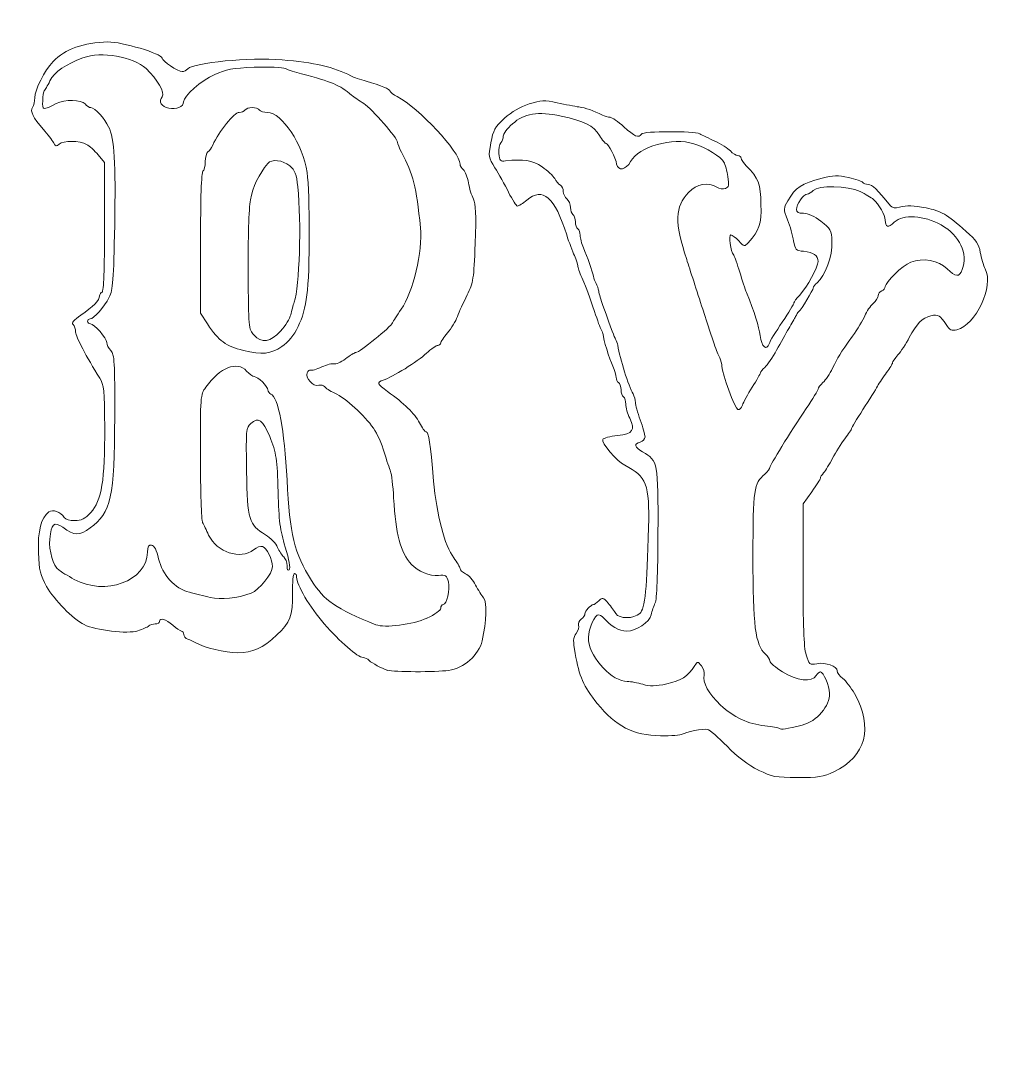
# Model space of a CAD drawing. Header units: centimetres. Extents: x -13.7 to 13.7, y -19.1 to 19.1.
# Drawn here: x 10.556 to 11.854, y -14.821 to -13.447 of the extents above; entities that cross this region are included whole.
import ezdxf

# ---------------------------------------------------------------- set-up
doc = ezdxf.new("R2010")
doc.units = ezdxf.units.CM
doc.header["$MEASUREMENT"] = 0
doc.layers.add('layer 1', color=7, linetype='Continuous')

msp = doc.modelspace()

# ---------------------------------------------------------------- linework, layer by layer
at = {"layer": 'layer 1', "lineweight": 9}
msp.add_open_spline([(8.04286, -12.09236), (8.04286, -12.09236), (8.04286, -17.0864), (8.04286, -17.0864), (8.04286, -17.0864), (8.04286, -17.0864), (9.95907, -17.0864), (9.95907, -17.0864), (9.95907, -17.0864), (9.96436, -17.32691), (10.16087, -17.51919), (10.40144, -17.51936), (10.40144, -17.51936), (10.64204, -17.5191), (10.83838, -17.32683), (10.84375, -17.0864), (10.84375, -17.0864), (10.84375, -17.0864), (12.78672, -17.0864), (12.78672, -17.0864), (12.78672, -17.0864), (12.78672, -17.0864), (12.78672, -12.09236), (12.78672, -12.09236), (12.78672, -12.09236), (12.78672, -12.09236), (8.04286, -12.09236), (8.04286, -12.09236)], degree=3, knots=[0, 0, 0, 0, 0.125, 0.125, 0.125, 0.125, 0.25, 0.25, 0.25, 0.25, 0.375, 0.375, 0.375, 0.375, 0.5, 0.5, 0.5, 0.5, 0.625, 0.625, 0.625, 0.625, 0.75, 0.75, 0.75, 0.75, 1, 1, 1, 1], dxfattribs=at)
at = {"layer": 'layer 1', "color": 2, "lineweight": 9}
for points, knots in [([(11.03698, -14.30001), (11.02797, -14.29699), (11.01649, -14.29097), (11.01234, -14.28707), (11.01234, -14.28707), (11.01005, -14.28487), (11.00647, -14.28308), (11.00445, -14.28308), (11.00445, -14.28308), (10.99736, -14.28293), (10.97368, -14.26241), (10.95335, -14.23889), (10.95335, -14.23889), (10.93423, -14.21678), (10.91721, -14.18789), (10.91721, -14.17747), (10.91721, -14.17747), (10.91721, -14.17487), (10.91593, -14.17282), (10.91436, -14.17282), (10.91436, -14.17282), (10.91274, -14.17282), (10.91161, -14.18447), (10.91184, -14.1988), (10.91184, -14.1988), (10.91218, -14.228), (10.90867, -14.23752), (10.89143, -14.25348), (10.89143, -14.25348), (10.87256, -14.27104), (10.85969, -14.27682), (10.84, -14.27682), (10.84, -14.27682), (10.82323, -14.27682), (10.79607, -14.27031), (10.78476, -14.26372), (10.78476, -14.26372), (10.78216, -14.26218), (10.7776, -14.26006), (10.77458, -14.259), (10.77458, -14.259), (10.77149, -14.25802), (10.76905, -14.25525), (10.76905, -14.25281), (10.76905, -14.25281), (10.76905, -14.25045), (10.76766, -14.24842), (10.76604, -14.24842), (10.76604, -14.24842), (10.76441, -14.24842), (10.75921, -14.24492), (10.75458, -14.24061), (10.75458, -14.24061), (10.74587, -14.23256), (10.73748, -14.23019), (10.73748, -14.23581), (10.73748, -14.23581), (10.73748, -14.23761), (10.73496, -14.23898), (10.73179, -14.23898), (10.73179, -14.23898), (10.72869, -14.23898), (10.7248, -14.24021), (10.72317, -14.24175), (10.72317, -14.24175), (10.72154, -14.24329), (10.71511, -14.24614), (10.70892, -14.24811), (10.70892, -14.24811), (10.69543, -14.25242), (10.65326, -14.24752), (10.63862, -14.23996), (10.63862, -14.23996), (10.62342, -14.23215), (10.5994, -14.20774), (10.58915, -14.18976), (10.58915, -14.18976), (10.58078, -14.17512), (10.57938, -14.16933), (10.57849, -14.14525), (10.57849, -14.14525), (10.57753, -14.11677), (10.58185, -14.09986), (10.59217, -14.09196), (10.59217, -14.09196), (10.5973, -14.08813), (10.60755, -14.09196), (10.61234, -14.09953), (10.61234, -14.09953), (10.61373, -14.10163), (10.61992, -14.10342), (10.6261, -14.10342), (10.6261, -14.10342), (10.63487, -14.10342), (10.63952, -14.10107), (10.64733, -14.09261), (10.64733, -14.09261), (10.66141, -14.07724), (10.66581, -14.05006), (10.66539, -13.98105), (10.66539, -13.98105), (10.66522, -13.93208), (10.66449, -13.92508), (10.65889, -13.91629), (10.65889, -13.91629), (10.64148, -13.88871), (10.62723, -13.86162), (10.62723, -13.85584), (10.62723, -13.85584), (10.62714, -13.85227), (10.62569, -13.84787), (10.6239, -13.84608), (10.6239, -13.84608), (10.62163, -13.8438), (10.62479, -13.83997), (10.63415, -13.8337), (10.63415, -13.8337), (10.65002, -13.8229), (10.65873, -13.81402), (10.65873, -13.80848), (10.65873, -13.80848), (10.65873, -13.80629), (10.66018, -13.804), (10.66197, -13.80344), (10.66197, -13.80344), (10.6641, -13.80271), (10.66522, -13.77342), (10.66522, -13.71785), (10.66522, -13.71785), (10.66522, -13.71785), (10.66516, -13.63331), (10.66516, -13.63331), (10.66516, -13.63331), (10.66516, -13.63331), (10.65677, -13.62331), (10.65677, -13.62331), (10.65677, -13.62331), (10.6522, -13.61777), (10.64545, -13.6115), (10.64173, -13.60948), (10.64173, -13.60948), (10.63294, -13.60442), (10.61055, -13.60434), (10.6055, -13.60931), (10.6055, -13.60931), (10.60234, -13.61248), (10.60088, -13.61208), (10.59819, -13.60727), (10.59819, -13.60727), (10.59632, -13.60402), (10.59038, -13.59621), (10.58501, -13.58994), (10.58501, -13.58994), (10.57109, -13.57392), (10.56734, -13.56626), (10.57068, -13.56097), (10.57068, -13.56097), (10.57224, -13.55853), (10.57353, -13.55284), (10.57353, -13.54836), (10.57353, -13.54836), (10.57361, -13.53786), (10.58639, -13.51264), (10.59769, -13.50086), (10.59769, -13.50086), (10.61365, -13.48417), (10.63764, -13.47563), (10.6697, -13.47505), (10.6697, -13.47505), (10.68753, -13.47474), (10.74058, -13.49052), (10.74073, -13.49621), (10.74073, -13.49621), (10.74098, -13.50027), (10.76116, -13.51396), (10.76702, -13.51396), (10.76702, -13.51396), (10.76914, -13.51396), (10.77256, -13.51233), (10.77458, -13.51029), (10.77458, -13.51029), (10.78289, -13.50198), (10.85497, -13.49515), (10.89826, -13.49857), (10.89826, -13.49857), (10.93958, -13.50175), (10.96652, -13.50808), (10.98849, -13.51964), (10.98849, -13.51964), (10.99174, -13.52143), (11.00078, -13.52452), (11.00859, -13.52672), (11.00859, -13.52672), (11.02788, -13.53201), (11.04009, -13.53714), (11.04009, -13.53991), (11.04009, -13.53991), (11.04009, -13.54112), (11.04406, -13.54422), (11.04902, -13.54674), (11.04902, -13.54674), (11.07758, -13.56155), (11.13153, -13.61947), (11.13153, -13.63543), (11.13153, -13.63543), (11.13153, -13.63754), (11.13357, -13.64095), (11.136, -13.64299), (11.136, -13.64299), (11.13844, -13.64503), (11.14146, -13.65268), (11.14267, -13.65991), (11.14267, -13.65991), (11.1439, -13.66724), (11.14675, -13.67684), (11.14911, -13.6814), (11.14911, -13.6814), (11.15227, -13.68774), (11.15285, -13.70117), (11.15146, -13.73972), (11.15146, -13.73972), (11.14975, -13.7862), (11.14902, -13.79107), (11.14088, -13.8071), (11.14088, -13.8071), (11.13617, -13.81663), (11.1304, -13.82939), (11.12811, -13.8355), (11.12811, -13.8355), (11.12593, -13.8416), (11.12005, -13.8512), (11.11517, -13.85689), (11.11517, -13.85689), (11.1103, -13.86259), (11.1063, -13.86861), (11.1063, -13.87024), (11.1063, -13.87024), (11.1063, -13.87194), (11.10459, -13.87334), (11.10249, -13.87334), (11.10249, -13.87334), (11.10037, -13.87334), (11.09362, -13.87805), (11.08751, -13.88382), (11.08751, -13.88382), (11.07612, -13.89449), (11.04283, -13.91515), (11.03088, -13.91898), (11.03088, -13.91898), (11.02178, -13.92183), (11.02267, -13.92402), (11.03659, -13.93396), (11.03659, -13.93396), (11.05814, -13.94916), (11.07206, -13.96282), (11.07833, -13.97495), (11.07833, -13.97495), (11.08166, -13.98147), (11.08556, -13.98684), (11.0871, -13.98684), (11.0871, -13.98684), (11.09037, -13.98684), (11.09264, -14.00165), (11.09695, -14.05143), (11.09695, -14.05143), (11.10078, -14.09547), (11.11151, -14.13671), (11.12324, -14.15208), (11.12324, -14.15208), (11.1278, -14.15803), (11.13153, -14.16445), (11.13153, -14.16633), (11.13153, -14.16633), (11.13153, -14.1682), (11.13478, -14.17128), (11.13877, -14.17308), (11.13877, -14.17308), (11.14284, -14.17495), (11.14877, -14.18162), (11.15204, -14.18797), (11.15204, -14.18797), (11.15529, -14.1944), (11.15992, -14.20197), (11.16237, -14.2049), (11.16237, -14.2049), (11.16717, -14.21067), (11.16635, -14.23532), (11.1605, -14.26104), (11.1605, -14.26104), (11.15619, -14.28008), (11.13682, -14.29732), (11.11649, -14.30009), (11.11649, -14.30009), (11.09997, -14.30236), (11.0439, -14.30228), (11.0369, -14.29993), (11.0369, -14.29993), (11.0369, -14.29993), (11.03698, -14.30001), (11.03698, -14.30001)], [0, 0, 0, 0, 0.0131579, 0.0131579, 0.0131579, 0.0131579, 0.0263158, 0.0263158, 0.0263158, 0.0263158, 0.0394737, 0.0394737, 0.0394737, 0.0394737, 0.0526316, 0.0526316, 0.0526316, 0.0526316, 0.0657895, 0.0657895, 0.0657895, 0.0657895, 0.0789474, 0.0789474, 0.0789474, 0.0789474, 0.0921053, 0.0921053, 0.0921053, 0.0921053, 0.1052632, 0.1052632, 0.1052632, 0.1052632, 0.1184211, 0.1184211, 0.1184211, 0.1184211, 0.1315789, 0.1315789, 0.1315789, 0.1315789, 0.1447368, 0.1447368, 0.1447368, 0.1447368, 0.1578947, 0.1578947, 0.1578947, 0.1578947, 0.1710526, 0.1710526, 0.1710526, 0.1710526, 0.1842105, 0.1842105, 0.1842105, 0.1842105, 0.1973684, 0.1973684, 0.1973684, 0.1973684, 0.2105263, 0.2105263, 0.2105263, 0.2105263, 0.2236842, 0.2236842, 0.2236842, 0.2236842, 0.2368421, 0.2368421, 0.2368421, 0.2368421, 0.25, 0.25, 0.25, 0.25, 0.2631579, 0.2631579, 0.2631579, 0.2631579, 0.2763158, 0.2763158, 0.2763158, 0.2763158, 0.2894737, 0.2894737, 0.2894737, 0.2894737, 0.3026316, 0.3026316, 0.3026316, 0.3026316, 0.3157895, 0.3157895, 0.3157895, 0.3157895, 0.3289474, 0.3289474, 0.3289474, 0.3289474, 0.3421053, 0.3421053, 0.3421053, 0.3421053, 0.3552632, 0.3552632, 0.3552632, 0.3552632, 0.3684211, 0.3684211, 0.3684211, 0.3684211, 0.3815789, 0.3815789, 0.3815789, 0.3815789, 0.3947368, 0.3947368, 0.3947368, 0.3947368, 0.4078947, 0.4078947, 0.4078947, 0.4078947, 0.4210526, 0.4210526, 0.4210526, 0.4210526, 0.4342105, 0.4342105, 0.4342105, 0.4342105, 0.4473684, 0.4473684, 0.4473684, 0.4473684, 0.4605263, 0.4605263, 0.4605263, 0.4605263, 0.4736842, 0.4736842, 0.4736842, 0.4736842, 0.4868421, 0.4868421, 0.4868421, 0.4868421, 0.5, 0.5, 0.5, 0.5, 0.5131579, 0.5131579, 0.5131579, 0.5131579, 0.5263158, 0.5263158, 0.5263158, 0.5263158, 0.5394737, 0.5394737, 0.5394737, 0.5394737, 0.5526316, 0.5526316, 0.5526316, 0.5526316, 0.5657895, 0.5657895, 0.5657895, 0.5657895, 0.5789474, 0.5789474, 0.5789474, 0.5789474, 0.5921053, 0.5921053, 0.5921053, 0.5921053, 0.6052632, 0.6052632, 0.6052632, 0.6052632, 0.6184211, 0.6184211, 0.6184211, 0.6184211, 0.6315789, 0.6315789, 0.6315789, 0.6315789, 0.6447368, 0.6447368, 0.6447368, 0.6447368, 0.6578947, 0.6578947, 0.6578947, 0.6578947, 0.6710526, 0.6710526, 0.6710526, 0.6710526, 0.6842105, 0.6842105, 0.6842105, 0.6842105, 0.6973684, 0.6973684, 0.6973684, 0.6973684, 0.7105263, 0.7105263, 0.7105263, 0.7105263, 0.7236842, 0.7236842, 0.7236842, 0.7236842, 0.7368421, 0.7368421, 0.7368421, 0.7368421, 0.75, 0.75, 0.75, 0.75, 0.7631579, 0.7631579, 0.7631579, 0.7631579, 0.7763158, 0.7763158, 0.7763158, 0.7763158, 0.7894737, 0.7894737, 0.7894737, 0.7894737, 0.8026316, 0.8026316, 0.8026316, 0.8026316, 0.8157895, 0.8157895, 0.8157895, 0.8157895, 0.8289474, 0.8289474, 0.8289474, 0.8289474, 0.8421053, 0.8421053, 0.8421053, 0.8421053, 0.8552632, 0.8552632, 0.8552632, 0.8552632, 0.8684211, 0.8684211, 0.8684211, 0.8684211, 0.8815789, 0.8815789, 0.8815789, 0.8815789, 0.8947368, 0.8947368, 0.8947368, 0.8947368, 0.9078947, 0.9078947, 0.9078947, 0.9078947, 0.9210526, 0.9210526, 0.9210526, 0.9210526, 0.9342105, 0.9342105, 0.9342105, 0.9342105, 0.9473684, 0.9473684, 0.9473684, 0.9473684, 0.9605263, 0.9605263, 0.9605263, 0.9605263, 0.9736842, 0.9736842, 0.9736842, 0.9736842, 1, 1, 1, 1]), ([(11.08816, -14.23142), (11.09826, -14.22677), (11.1063, -14.221), (11.1063, -14.2184), (11.1063, -14.2184), (11.1063, -14.21588), (11.10762, -14.21375), (11.10924, -14.21375), (11.10924, -14.21375), (11.11428, -14.21375), (11.11901, -14.19382), (11.11632, -14.18382), (11.11632, -14.18382), (11.11403, -14.17543), (11.11257, -14.17447), (11.10353, -14.17543), (11.10353, -14.17543), (11.09222, -14.17657), (11.07564, -14.16991), (11.06791, -14.16112), (11.06791, -14.16112), (11.05317, -14.14427), (11.04708, -14.12159), (11.04448, -14.07349), (11.04448, -14.07349), (11.04365, -14.05787), (11.04179, -14.04233), (11.04031, -14.03883), (11.04031, -14.03883), (11.03894, -14.03533), (11.03528, -14.02402), (11.03219, -14.01361), (11.03219, -14.01361), (11.02917, -14.00319), (11.02276, -13.98903), (11.01795, -13.98211), (11.01795, -13.98211), (11.00639, -13.96537), (10.98141, -13.94274), (10.96718, -13.93606), (10.96718, -13.93606), (10.96092, -13.93314), (10.95489, -13.92931), (10.95383, -13.92752), (10.95383, -13.92752), (10.95269, -13.92581), (10.94927, -13.925), (10.94618, -13.92581), (10.94618, -13.92581), (10.93902, -13.92769), (10.92836, -13.91629), (10.93096, -13.90954), (10.93096, -13.90954), (10.93203, -13.90669), (10.93398, -13.90515), (10.93536, -13.90596), (10.93536, -13.90596), (10.93667, -13.90677), (10.94333, -13.9049), (10.95016, -13.90173), (10.95016, -13.90173), (10.95691, -13.89863), (10.96425, -13.89678), (10.96643, -13.89759), (10.96643, -13.89759), (10.96864, -13.8984), (10.97522, -13.89546), (10.98116, -13.89099), (10.98116, -13.89099), (10.98703, -13.88642), (10.99328, -13.88278), (10.99507, -13.88278), (10.99507, -13.88278), (10.99916, -13.88278), (11.04121, -13.8486), (11.043, -13.8438), (11.043, -13.8438), (11.04373, -13.84185), (11.04879, -13.83387), (11.05423, -13.82606), (11.05423, -13.82606), (11.07026, -13.80319), (11.08287, -13.75007), (11.0797, -13.71889), (11.0797, -13.71889), (11.07408, -13.66399), (11.07044, -13.64943), (11.05465, -13.61956), (11.05465, -13.61956), (11.05187, -13.61435), (11.04961, -13.60873), (11.04952, -13.60694), (11.04952, -13.60694), (11.04936, -13.60108), (11.01632, -13.56301), (11.00534, -13.55601), (11.00534, -13.55601), (10.99932, -13.5522), (10.99216, -13.54722), (10.98939, -13.54495), (10.98939, -13.54495), (10.97312, -13.53143), (10.9636, -13.52737), (10.92348, -13.51687), (10.92348, -13.51687), (10.91567, -13.51485), (10.90624, -13.51175), (10.90249, -13.51004), (10.90249, -13.51004), (10.89874, -13.50833), (10.88051, -13.50761), (10.86156, -13.50833), (10.86156, -13.50833), (10.8335, -13.50948), (10.82413, -13.51118), (10.80974, -13.51768), (10.80974, -13.51768), (10.79199, -13.52583), (10.76897, -13.54618), (10.76897, -13.55374), (10.76897, -13.55374), (10.76897, -13.55984), (10.75921, -13.56407), (10.74952, -13.5622), (10.74952, -13.5622), (10.73992, -13.5604), (10.73569, -13.55301), (10.74081, -13.5469), (10.74081, -13.5469), (10.74481, -13.5421), (10.73431, -13.52395), (10.71959, -13.51012), (10.71959, -13.51012), (10.70265, -13.49411), (10.66141, -13.48711), (10.63658, -13.49596), (10.63658, -13.49596), (10.61536, -13.50354), (10.59932, -13.51477), (10.59355, -13.52622), (10.59355, -13.52622), (10.59038, -13.53249), (10.58705, -13.53837), (10.58616, -13.53918), (10.58616, -13.53918), (10.58526, -13.54007), (10.58436, -13.54601), (10.58403, -13.55243), (10.58403, -13.55243), (10.58355, -13.56488), (10.58428, -13.56505), (10.60192, -13.55593), (10.60192, -13.55593), (10.61275, -13.55032), (10.63487, -13.55064), (10.63977, -13.55651), (10.63977, -13.55651), (10.64196, -13.55911), (10.64537, -13.5613), (10.64741, -13.5613), (10.64741, -13.5613), (10.65214, -13.5613), (10.66564, -13.57594), (10.67059, -13.58644), (10.67059, -13.58644), (10.67809, -13.60215), (10.67997, -13.63339), (10.67849, -13.71548), (10.67849, -13.71548), (10.6772, -13.7879), (10.67622, -13.80058), (10.67133, -13.81019), (10.67133, -13.81019), (10.66474, -13.82312), (10.651, -13.83866), (10.64618, -13.83866), (10.64618, -13.83866), (10.64439, -13.83866), (10.64294, -13.84006), (10.64294, -13.84185), (10.64294, -13.84185), (10.64294, -13.84356), (10.64456, -13.84493), (10.6466, -13.84493), (10.6466, -13.84493), (10.65164, -13.84493), (10.66816, -13.86397), (10.66816, -13.86976), (10.66816, -13.86976), (10.66816, -13.87228), (10.67051, -13.87707), (10.67345, -13.88026), (10.67345, -13.88026), (10.67818, -13.88547), (10.67874, -13.89546), (10.67858, -13.96731), (10.67858, -13.96731), (10.67832, -14.07243), (10.6737, -14.09326), (10.64635, -14.11311), (10.64635, -14.11311), (10.63196, -14.12352), (10.62633, -14.12336), (10.6104, -14.11213), (10.6104, -14.11213), (10.599, -14.10409), (10.59517, -14.10759), (10.59338, -14.12767), (10.59338, -14.12767), (10.59192, -14.14323), (10.59769, -14.16235), (10.60567, -14.16868), (10.60567, -14.16868), (10.60794, -14.17047), (10.6169, -14.17585), (10.62544, -14.18058), (10.62544, -14.18058), (10.66597, -14.20286), (10.72065, -14.1826), (10.72154, -14.14502), (10.72154, -14.14502), (10.72169, -14.13696), (10.723, -14.13475), (10.72698, -14.13556), (10.72698, -14.13556), (10.73056, -14.13623), (10.73358, -14.14216), (10.7361, -14.15339), (10.7361, -14.15339), (10.7409, -14.17462), (10.75749, -14.19276), (10.77645, -14.19749), (10.77645, -14.19749), (10.78361, -14.19928), (10.79591, -14.2023), (10.80371, -14.20424), (10.80371, -14.20424), (10.81796, -14.20774), (10.83927, -14.20546), (10.85758, -14.19855), (10.85758, -14.19855), (10.86799, -14.19455), (10.88566, -14.17251), (10.88566, -14.16355), (10.88566, -14.16355), (10.88566, -14.15493), (10.87759, -14.13915), (10.8723, -14.13727), (10.8723, -14.13727), (10.8701, -14.13654), (10.86498, -14.13859), (10.86083, -14.14175), (10.86083, -14.14175), (10.8435, -14.15518), (10.81259, -14.14502), (10.80176, -14.1224), (10.80176, -14.1224), (10.79884, -14.1163), (10.79526, -14.10888), (10.79378, -14.10588), (10.79378, -14.10588), (10.79232, -14.10286), (10.79103, -14.06397), (10.79095, -14.01946), (10.79095, -14.01946), (10.79078, -13.93997), (10.79095, -13.93843), (10.79801, -13.92841), (10.79801, -13.92841), (10.81681, -13.90221), (10.83879, -13.89342), (10.85156, -13.90702), (10.85156, -13.90702), (10.85529, -13.91108), (10.85985, -13.91433), (10.86156, -13.91433), (10.86156, -13.91433), (10.8662, -13.91433), (10.87939, -13.92735), (10.87939, -13.93183), (10.87939, -13.93183), (10.87939, -13.93396), (10.88126, -13.93639), (10.88353, -13.93729), (10.88353, -13.93729), (10.89305, -13.94095), (10.90128, -13.98472), (10.90461, -14.04989), (10.90461, -14.04989), (10.9082, -14.1215), (10.91421, -14.14623), (10.93667, -14.18195), (10.93667, -14.18195), (10.95335, -14.20855), (10.96847, -14.21888), (11.02119, -14.24012), (11.02119, -14.24012), (11.03251, -14.24469), (11.07026, -14.23979), (11.08824, -14.2315), (11.08824, -14.2315), (11.08824, -14.2315), (11.08816, -14.23142), (11.08816, -14.23142)], [0, 0, 0, 0, 0.012987, 0.012987, 0.012987, 0.012987, 0.025974, 0.025974, 0.025974, 0.025974, 0.038961, 0.038961, 0.038961, 0.038961, 0.0519481, 0.0519481, 0.0519481, 0.0519481, 0.0649351, 0.0649351, 0.0649351, 0.0649351, 0.0779221, 0.0779221, 0.0779221, 0.0779221, 0.0909091, 0.0909091, 0.0909091, 0.0909091, 0.1038961, 0.1038961, 0.1038961, 0.1038961, 0.1168831, 0.1168831, 0.1168831, 0.1168831, 0.1298701, 0.1298701, 0.1298701, 0.1298701, 0.1428571, 0.1428571, 0.1428571, 0.1428571, 0.1558442, 0.1558442, 0.1558442, 0.1558442, 0.1688312, 0.1688312, 0.1688312, 0.1688312, 0.1818182, 0.1818182, 0.1818182, 0.1818182, 0.1948052, 0.1948052, 0.1948052, 0.1948052, 0.2077922, 0.2077922, 0.2077922, 0.2077922, 0.2207792, 0.2207792, 0.2207792, 0.2207792, 0.2337662, 0.2337662, 0.2337662, 0.2337662, 0.2467532, 0.2467532, 0.2467532, 0.2467532, 0.2597403, 0.2597403, 0.2597403, 0.2597403, 0.2727273, 0.2727273, 0.2727273, 0.2727273, 0.2857143, 0.2857143, 0.2857143, 0.2857143, 0.2987013, 0.2987013, 0.2987013, 0.2987013, 0.3116883, 0.3116883, 0.3116883, 0.3116883, 0.3246753, 0.3246753, 0.3246753, 0.3246753, 0.3376623, 0.3376623, 0.3376623, 0.3376623, 0.3506494, 0.3506494, 0.3506494, 0.3506494, 0.3636364, 0.3636364, 0.3636364, 0.3636364, 0.3766234, 0.3766234, 0.3766234, 0.3766234, 0.3896104, 0.3896104, 0.3896104, 0.3896104, 0.4025974, 0.4025974, 0.4025974, 0.4025974, 0.4155844, 0.4155844, 0.4155844, 0.4155844, 0.4285714, 0.4285714, 0.4285714, 0.4285714, 0.4415584, 0.4415584, 0.4415584, 0.4415584, 0.4545455, 0.4545455, 0.4545455, 0.4545455, 0.4675325, 0.4675325, 0.4675325, 0.4675325, 0.4805195, 0.4805195, 0.4805195, 0.4805195, 0.4935065, 0.4935065, 0.4935065, 0.4935065, 0.5064935, 0.5064935, 0.5064935, 0.5064935, 0.5194805, 0.5194805, 0.5194805, 0.5194805, 0.5324675, 0.5324675, 0.5324675, 0.5324675, 0.5454545, 0.5454545, 0.5454545, 0.5454545, 0.5584416, 0.5584416, 0.5584416, 0.5584416, 0.5714286, 0.5714286, 0.5714286, 0.5714286, 0.5844156, 0.5844156, 0.5844156, 0.5844156, 0.5974026, 0.5974026, 0.5974026, 0.5974026, 0.6103896, 0.6103896, 0.6103896, 0.6103896, 0.6233766, 0.6233766, 0.6233766, 0.6233766, 0.6363636, 0.6363636, 0.6363636, 0.6363636, 0.6493506, 0.6493506, 0.6493506, 0.6493506, 0.6623377, 0.6623377, 0.6623377, 0.6623377, 0.6753247, 0.6753247, 0.6753247, 0.6753247, 0.6883117, 0.6883117, 0.6883117, 0.6883117, 0.7012987, 0.7012987, 0.7012987, 0.7012987, 0.7142857, 0.7142857, 0.7142857, 0.7142857, 0.7272727, 0.7272727, 0.7272727, 0.7272727, 0.7402597, 0.7402597, 0.7402597, 0.7402597, 0.7532468, 0.7532468, 0.7532468, 0.7532468, 0.7662338, 0.7662338, 0.7662338, 0.7662338, 0.7792208, 0.7792208, 0.7792208, 0.7792208, 0.7922078, 0.7922078, 0.7922078, 0.7922078, 0.8051948, 0.8051948, 0.8051948, 0.8051948, 0.8181818, 0.8181818, 0.8181818, 0.8181818, 0.8311688, 0.8311688, 0.8311688, 0.8311688, 0.8441558, 0.8441558, 0.8441558, 0.8441558, 0.8571429, 0.8571429, 0.8571429, 0.8571429, 0.8701299, 0.8701299, 0.8701299, 0.8701299, 0.8831169, 0.8831169, 0.8831169, 0.8831169, 0.8961039, 0.8961039, 0.8961039, 0.8961039, 0.9090909, 0.9090909, 0.9090909, 0.9090909, 0.9220779, 0.9220779, 0.9220779, 0.9220779, 0.9350649, 0.9350649, 0.9350649, 0.9350649, 0.9480519, 0.9480519, 0.9480519, 0.9480519, 0.961039, 0.961039, 0.961039, 0.961039, 0.974026, 0.974026, 0.974026, 0.974026, 1, 1, 1, 1]), ([(11.52297, -14.43084), (11.51012, -14.42449), (11.49539, -14.41334), (11.48196, -14.39968), (11.48196, -14.39968), (11.47042, -14.38797), (11.45886, -14.37795), (11.45626, -14.37748), (11.45626, -14.37748), (11.45032, -14.37641), (11.42737, -14.38089), (11.42314, -14.38389), (11.42314, -14.38389), (11.42143, -14.3852), (11.40866, -14.3861), (11.39474, -14.38585), (11.39474, -14.38585), (11.35935, -14.38543), (11.33542, -14.37324), (11.31168, -14.34354), (11.31168, -14.34354), (11.29354, -14.32067), (11.28799, -14.30822), (11.28254, -14.2778), (11.28254, -14.2778), (11.27969, -14.26143), (11.27985, -14.25712), (11.28393, -14.25144), (11.28393, -14.25144), (11.28654, -14.24769), (11.28799, -14.24281), (11.28718, -14.24069), (11.28718, -14.24069), (11.28637, -14.23858), (11.28791, -14.235), (11.2906, -14.2328), (11.2906, -14.2328), (11.29328, -14.2306), (11.29547, -14.22744), (11.29547, -14.22579), (11.29547, -14.22579), (11.29547, -14.22238), (11.30337, -14.21375), (11.30647, -14.21375), (11.30647, -14.21375), (11.3076, -14.21375), (11.31087, -14.21149), (11.31361, -14.20863), (11.31361, -14.20863), (11.31834, -14.20392), (11.31932, -14.20415), (11.32582, -14.21182), (11.32582, -14.21182), (11.32974, -14.21636), (11.3343, -14.22246), (11.33601, -14.2254), (11.33601, -14.2254), (11.33999, -14.23265), (11.35944, -14.23256), (11.3674, -14.22531), (11.3674, -14.22531), (11.37425, -14.21913), (11.37691, -14.1927), (11.37896, -14.1119), (11.37896, -14.1119), (11.38035, -14.05616), (11.37602, -14.04502), (11.34788, -14.03085), (11.34788, -14.03085), (11.33713, -14.02548), (11.31622, -14.00098), (11.31882, -13.99676), (11.31882, -13.99676), (11.3198, -13.99522), (11.32851, -13.99286), (11.33819, -13.99171), (11.33819, -13.99171), (11.35863, -13.98911), (11.36171, -13.9848), (11.35423, -13.9691), (11.35423, -13.9691), (11.35138, -13.96316), (11.34903, -13.95487), (11.34903, -13.95062), (11.34903, -13.95062), (11.34903, -13.94648), (11.34763, -13.94217), (11.34592, -13.9411), (11.34592, -13.9411), (11.34413, -13.94006), (11.34276, -13.93583), (11.34276, -13.93167), (11.34276, -13.93167), (11.34276, -13.92752), (11.34136, -13.92329), (11.33957, -13.92223), (11.33957, -13.92223), (11.33786, -13.92117), (11.3364, -13.91808), (11.3364, -13.91539), (11.3364, -13.91539), (11.3364, -13.91271), (11.33436, -13.90613), (11.33192, -13.90059), (11.33192, -13.90059), (11.32738, -13.89082), (11.31957, -13.86528), (11.31916, -13.85918), (11.31916, -13.85918), (11.31907, -13.85747), (11.31801, -13.85453), (11.31688, -13.85274), (11.31688, -13.85274), (11.31574, -13.85095), (11.31176, -13.84031), (11.3081, -13.82908), (11.3081, -13.82908), (11.3006, -13.80669), (11.2988, -13.80181), (11.29116, -13.78415), (11.29116, -13.78415), (11.28833, -13.77765), (11.28596, -13.77074), (11.28596, -13.76895), (11.28596, -13.76895), (11.28596, -13.76707), (11.28401, -13.76106), (11.28156, -13.75559), (11.28156, -13.75559), (11.27912, -13.75014), (11.27464, -13.73795), (11.27156, -13.72843), (11.27156, -13.72843), (11.25577, -13.67871), (11.24015, -13.66505), (11.21924, -13.68261), (11.21924, -13.68261), (11.21411, -13.687), (11.20857, -13.6905), (11.20703, -13.6905), (11.20703, -13.6905), (11.20549, -13.6905), (11.2002, -13.68238), (11.19524, -13.67236), (11.19524, -13.67236), (11.19028, -13.66245), (11.18222, -13.64795), (11.17733, -13.64022), (11.17733, -13.64022), (11.16879, -13.62673), (11.16863, -13.6255), (11.17198, -13.60735), (11.17198, -13.60735), (11.17506, -13.591), (11.17741, -13.58669), (11.18987, -13.5753), (11.18987, -13.5753), (11.19914, -13.56684), (11.2107, -13.56007), (11.22218, -13.55643), (11.22218, -13.55643), (11.23797, -13.55145), (11.24219, -13.5513), (11.25902, -13.55495), (11.25902, -13.55495), (11.26952, -13.55724), (11.28237, -13.55968), (11.28758, -13.5604), (11.28758, -13.5604), (11.29662, -13.56164), (11.30639, -13.56505), (11.31826, -13.57107), (11.31826, -13.57107), (11.32128, -13.57261), (11.32582, -13.57392), (11.32834, -13.57392), (11.32834, -13.57392), (11.33095, -13.57392), (11.33909, -13.57953), (11.34656, -13.58644), (11.34656, -13.58644), (11.36033, -13.59921), (11.36602, -13.60158), (11.36952, -13.59596), (11.36952, -13.59596), (11.37196, -13.59198), (11.43859, -13.59173), (11.44601, -13.59571), (11.44601, -13.59571), (11.44901, -13.59736), (11.45804, -13.60167), (11.46602, -13.60523), (11.46602, -13.60523), (11.47408, -13.60889), (11.4831, -13.61469), (11.48627, -13.6181), (11.48627, -13.6181), (11.48937, -13.62152), (11.49377, -13.62429), (11.49612, -13.62429), (11.49612, -13.62429), (11.49839, -13.62429), (11.50035, -13.62583), (11.50035, -13.62762), (11.50035, -13.62762), (11.50035, -13.62941), (11.50354, -13.63412), (11.50743, -13.63804), (11.50743, -13.63804), (11.52289, -13.65349), (11.52591, -13.66147), (11.52639, -13.68832), (11.52639, -13.68832), (11.52697, -13.71466), (11.52443, -13.72216), (11.50964, -13.7386), (11.50964, -13.7386), (11.50482, -13.74381), (11.50418, -13.74372), (11.49718, -13.73625), (11.49718, -13.73625), (11.49312, -13.73191), (11.48848, -13.72835), (11.48685, -13.72835), (11.48685, -13.72835), (11.48366, -13.72835), (11.48669, -13.74974), (11.49058, -13.75512), (11.49058, -13.75512), (11.49189, -13.75691), (11.49547, -13.76682), (11.49856, -13.77724), (11.49856, -13.77724), (11.50174, -13.78757), (11.50572, -13.79969), (11.50743, -13.804), (11.50743, -13.804), (11.51802, -13.83079), (11.52355, -13.84826), (11.52518, -13.86047), (11.52518, -13.86047), (11.5272, -13.8752), (11.53363, -13.88099), (11.53705, -13.87122), (11.53705, -13.87122), (11.5382, -13.86805), (11.54601, -13.85527), (11.55438, -13.84275), (11.55438, -13.84275), (11.56284, -13.83021), (11.56967, -13.81889), (11.56967, -13.81769), (11.56967, -13.81769), (11.56967, -13.81637), (11.57309, -13.81175), (11.57717, -13.80736), (11.57717, -13.80736), (11.58691, -13.79686), (11.60125, -13.77074), (11.60125, -13.76332), (11.60125, -13.76332), (11.60125, -13.75528), (11.59531, -13.75112), (11.58229, -13.74991), (11.58229, -13.74991), (11.57213, -13.74893), (11.57115, -13.74786), (11.56919, -13.73625), (11.56919, -13.73625), (11.56804, -13.72931), (11.56455, -13.71696), (11.56138, -13.70873), (11.56138, -13.70873), (11.55576, -13.69417), (11.55576, -13.69361), (11.56163, -13.68351), (11.56163, -13.68351), (11.57213, -13.66561), (11.57896, -13.66114), (11.6067, -13.65389), (11.6067, -13.65389), (11.6211, -13.65016), (11.62736, -13.64999), (11.64128, -13.65308), (11.64128, -13.65308), (11.65055, -13.6552), (11.65894, -13.65805), (11.65982, -13.65951), (11.65982, -13.65951), (11.66071, -13.66097), (11.66407, -13.66212), (11.66724, -13.66212), (11.66724, -13.66212), (11.67219, -13.66212), (11.67854, -13.66822), (11.69621, -13.69003), (11.69621, -13.69003), (11.69848, -13.6928), (11.70262, -13.69353), (11.70791, -13.69213), (11.70791, -13.69213), (11.71875, -13.68938), (11.72581, -13.68952), (11.74299, -13.69286), (11.74299, -13.69286), (11.76225, -13.69669), (11.77015, -13.70125), (11.79554, -13.7237), (11.79554, -13.7237), (11.80873, -13.73535), (11.81231, -13.74062), (11.8141, -13.75137), (11.8141, -13.75137), (11.81522, -13.75862), (11.81825, -13.76845), (11.8206, -13.77309), (11.8206, -13.77309), (11.83216, -13.79563), (11.80831, -13.84672), (11.78342, -13.85291), (11.78342, -13.85291), (11.7765, -13.85462), (11.77407, -13.85341), (11.76934, -13.84608), (11.76934, -13.84608), (11.76169, -13.83404), (11.75869, -13.83233), (11.74932, -13.83452), (11.74932, -13.83452), (11.73834, -13.83704), (11.73012, -13.84535), (11.72101, -13.86299), (11.72101, -13.86299), (11.7167, -13.8713), (11.70995, -13.88163), (11.70604, -13.88594), (11.70604, -13.88594), (11.70206, -13.89025), (11.69887, -13.89498), (11.69887, -13.89636), (11.69887, -13.89636), (11.69887, -13.89782), (11.69546, -13.90353), (11.69123, -13.90904), (11.69123, -13.90904), (11.687, -13.91459), (11.68162, -13.92265), (11.67927, -13.92696), (11.67927, -13.92696), (11.67692, -13.93127), (11.66838, -13.9451), (11.66015, -13.9577), (11.66015, -13.9577), (11.65201, -13.97032), (11.64526, -13.98147), (11.64526, -13.98244), (11.64526, -13.98244), (11.64526, -13.98351), (11.64136, -13.98953), (11.63655, -13.99586), (11.63655, -13.99586), (11.63176, -14.00213), (11.62443, -14.01369), (11.62037, -14.0215), (11.62037, -14.0215), (11.61622, -14.02931), (11.61093, -14.03793), (11.60858, -14.04071), (11.60858, -14.04071), (11.6062, -14.0434), (11.60433, -14.04656), (11.60433, -14.04779), (11.60433, -14.04779), (11.60433, -14.04891), (11.59921, -14.05689), (11.59302, -14.06551), (11.59302, -14.06551), (11.59302, -14.06551), (11.58179, -14.08122), (11.58179, -14.08122), (11.58179, -14.08122), (11.58179, -14.08122), (11.58165, -14.17349), (11.58165, -14.17349), (11.58165, -14.17349), (11.58156, -14.24046), (11.5826, -14.26958), (11.58554, -14.27943), (11.58554, -14.27943), (11.58952, -14.29253), (11.5901, -14.29301), (11.59979, -14.29122), (11.59979, -14.29122), (11.6111, -14.28909), (11.62639, -14.29455), (11.62639, -14.30074), (11.62639, -14.30074), (11.62639, -14.30294), (11.62964, -14.30732), (11.63372, -14.31059), (11.63372, -14.31059), (11.63778, -14.31376), (11.64461, -14.32271), (11.64893, -14.33044), (11.64893, -14.33044), (11.67407, -14.37585), (11.66438, -14.41245), (11.62183, -14.43319), (11.62183, -14.43319), (11.60849, -14.43963), (11.60166, -14.44078), (11.57456, -14.44069), (11.57456, -14.44069), (11.54542, -14.44069), (11.5412, -14.43988), (11.5228, -14.43084), (11.5228, -14.43084), (11.5228, -14.43084), (11.52297, -14.43084), (11.52297, -14.43084)], [0, 0, 0, 0, 0.009434, 0.009434, 0.009434, 0.009434, 0.0188679, 0.0188679, 0.0188679, 0.0188679, 0.0283019, 0.0283019, 0.0283019, 0.0283019, 0.0377358, 0.0377358, 0.0377358, 0.0377358, 0.0471698, 0.0471698, 0.0471698, 0.0471698, 0.0566038, 0.0566038, 0.0566038, 0.0566038, 0.0660377, 0.0660377, 0.0660377, 0.0660377, 0.0754717, 0.0754717, 0.0754717, 0.0754717, 0.0849057, 0.0849057, 0.0849057, 0.0849057, 0.0943396, 0.0943396, 0.0943396, 0.0943396, 0.1037736, 0.1037736, 0.1037736, 0.1037736, 0.1132075, 0.1132075, 0.1132075, 0.1132075, 0.1226415, 0.1226415, 0.1226415, 0.1226415, 0.1320755, 0.1320755, 0.1320755, 0.1320755, 0.1415094, 0.1415094, 0.1415094, 0.1415094, 0.1509434, 0.1509434, 0.1509434, 0.1509434, 0.1603774, 0.1603774, 0.1603774, 0.1603774, 0.1698113, 0.1698113, 0.1698113, 0.1698113, 0.1792453, 0.1792453, 0.1792453, 0.1792453, 0.1886792, 0.1886792, 0.1886792, 0.1886792, 0.1981132, 0.1981132, 0.1981132, 0.1981132, 0.2075472, 0.2075472, 0.2075472, 0.2075472, 0.2169811, 0.2169811, 0.2169811, 0.2169811, 0.2264151, 0.2264151, 0.2264151, 0.2264151, 0.2358491, 0.2358491, 0.2358491, 0.2358491, 0.245283, 0.245283, 0.245283, 0.245283, 0.254717, 0.254717, 0.254717, 0.254717, 0.2641509, 0.2641509, 0.2641509, 0.2641509, 0.2735849, 0.2735849, 0.2735849, 0.2735849, 0.2830189, 0.2830189, 0.2830189, 0.2830189, 0.2924528, 0.2924528, 0.2924528, 0.2924528, 0.3018868, 0.3018868, 0.3018868, 0.3018868, 0.3113208, 0.3113208, 0.3113208, 0.3113208, 0.3207547, 0.3207547, 0.3207547, 0.3207547, 0.3301887, 0.3301887, 0.3301887, 0.3301887, 0.3396226, 0.3396226, 0.3396226, 0.3396226, 0.3490566, 0.3490566, 0.3490566, 0.3490566, 0.3584906, 0.3584906, 0.3584906, 0.3584906, 0.3679245, 0.3679245, 0.3679245, 0.3679245, 0.3773585, 0.3773585, 0.3773585, 0.3773585, 0.3867925, 0.3867925, 0.3867925, 0.3867925, 0.3962264, 0.3962264, 0.3962264, 0.3962264, 0.4056604, 0.4056604, 0.4056604, 0.4056604, 0.4150943, 0.4150943, 0.4150943, 0.4150943, 0.4245283, 0.4245283, 0.4245283, 0.4245283, 0.4339623, 0.4339623, 0.4339623, 0.4339623, 0.4433962, 0.4433962, 0.4433962, 0.4433962, 0.4528302, 0.4528302, 0.4528302, 0.4528302, 0.4622642, 0.4622642, 0.4622642, 0.4622642, 0.4716981, 0.4716981, 0.4716981, 0.4716981, 0.4811321, 0.4811321, 0.4811321, 0.4811321, 0.490566, 0.490566, 0.490566, 0.490566, 0.5, 0.5, 0.5, 0.5, 0.509434, 0.509434, 0.509434, 0.509434, 0.5188679, 0.5188679, 0.5188679, 0.5188679, 0.5283019, 0.5283019, 0.5283019, 0.5283019, 0.5377358, 0.5377358, 0.5377358, 0.5377358, 0.5471698, 0.5471698, 0.5471698, 0.5471698, 0.5566038, 0.5566038, 0.5566038, 0.5566038, 0.5660377, 0.5660377, 0.5660377, 0.5660377, 0.5754717, 0.5754717, 0.5754717, 0.5754717, 0.5849057, 0.5849057, 0.5849057, 0.5849057, 0.5943396, 0.5943396, 0.5943396, 0.5943396, 0.6037736, 0.6037736, 0.6037736, 0.6037736, 0.6132075, 0.6132075, 0.6132075, 0.6132075, 0.6226415, 0.6226415, 0.6226415, 0.6226415, 0.6320755, 0.6320755, 0.6320755, 0.6320755, 0.6415094, 0.6415094, 0.6415094, 0.6415094, 0.6509434, 0.6509434, 0.6509434, 0.6509434, 0.6603774, 0.6603774, 0.6603774, 0.6603774, 0.6698113, 0.6698113, 0.6698113, 0.6698113, 0.6792453, 0.6792453, 0.6792453, 0.6792453, 0.6886792, 0.6886792, 0.6886792, 0.6886792, 0.6981132, 0.6981132, 0.6981132, 0.6981132, 0.7075472, 0.7075472, 0.7075472, 0.7075472, 0.7169811, 0.7169811, 0.7169811, 0.7169811, 0.7264151, 0.7264151, 0.7264151, 0.7264151, 0.7358491, 0.7358491, 0.7358491, 0.7358491, 0.745283, 0.745283, 0.745283, 0.745283, 0.754717, 0.754717, 0.754717, 0.754717, 0.7641509, 0.7641509, 0.7641509, 0.7641509, 0.7735849, 0.7735849, 0.7735849, 0.7735849, 0.7830189, 0.7830189, 0.7830189, 0.7830189, 0.7924528, 0.7924528, 0.7924528, 0.7924528, 0.8018868, 0.8018868, 0.8018868, 0.8018868, 0.8113208, 0.8113208, 0.8113208, 0.8113208, 0.8207547, 0.8207547, 0.8207547, 0.8207547, 0.8301887, 0.8301887, 0.8301887, 0.8301887, 0.8396226, 0.8396226, 0.8396226, 0.8396226, 0.8490566, 0.8490566, 0.8490566, 0.8490566, 0.8584906, 0.8584906, 0.8584906, 0.8584906, 0.8679245, 0.8679245, 0.8679245, 0.8679245, 0.8773585, 0.8773585, 0.8773585, 0.8773585, 0.8867925, 0.8867925, 0.8867925, 0.8867925, 0.8962264, 0.8962264, 0.8962264, 0.8962264, 0.9056604, 0.9056604, 0.9056604, 0.9056604, 0.9150943, 0.9150943, 0.9150943, 0.9150943, 0.9245283, 0.9245283, 0.9245283, 0.9245283, 0.9339623, 0.9339623, 0.9339623, 0.9339623, 0.9433962, 0.9433962, 0.9433962, 0.9433962, 0.9528302, 0.9528302, 0.9528302, 0.9528302, 0.9622642, 0.9622642, 0.9622642, 0.9622642, 0.9716981, 0.9716981, 0.9716981, 0.9716981, 0.9811321, 0.9811321, 0.9811321, 0.9811321, 1, 1, 1, 1]), ([(10.84733, -13.88001), (10.82438, -13.87447), (10.81519, -13.86763), (10.80038, -13.84526), (10.80038, -13.84526), (10.80038, -13.84526), (10.7911, -13.83127), (10.7911, -13.83127), (10.7911, -13.83127), (10.7911, -13.83127), (10.7911, -13.739), (10.7911, -13.739), (10.7911, -13.739), (10.7911, -13.6809), (10.79224, -13.64599), (10.79428, -13.64479), (10.79428, -13.64479), (10.79599, -13.64372), (10.79736, -13.63804), (10.79736, -13.63216), (10.79736, -13.63216), (10.79736, -13.62631), (10.79891, -13.62062), (10.80078, -13.61947), (10.80078, -13.61947), (10.80257, -13.61833), (10.80543, -13.61435), (10.80713, -13.6106), (10.80713, -13.6106), (10.81527, -13.59221), (10.83521, -13.56757), (10.84196, -13.56757), (10.84196, -13.56757), (10.84495, -13.56757), (10.84831, -13.56618), (10.84944, -13.5644), (10.84944, -13.5644), (10.8505, -13.56268), (10.85473, -13.56122), (10.85887, -13.56122), (10.85887, -13.56122), (10.86304, -13.56122), (10.86727, -13.56268), (10.86831, -13.5644), (10.86831, -13.5644), (10.86937, -13.56618), (10.87418, -13.56757), (10.87889, -13.56757), (10.87889, -13.56757), (10.89793, -13.56757), (10.92576, -13.60971), (10.93088, -13.64641), (10.93088, -13.64641), (10.93471, -13.67407), (10.93471, -13.77791), (10.93079, -13.8071), (10.93079, -13.8071), (10.92648, -13.83956), (10.91503, -13.86308), (10.89784, -13.87489), (10.89784, -13.87489), (10.88329, -13.8848), (10.87189, -13.88603), (10.84733, -13.88001)], [0, 0, 0, 0, 0.0588235, 0.0588235, 0.0588235, 0.0588235, 0.1176471, 0.1176471, 0.1176471, 0.1176471, 0.1764706, 0.1764706, 0.1764706, 0.1764706, 0.2352941, 0.2352941, 0.2352941, 0.2352941, 0.2941176, 0.2941176, 0.2941176, 0.2941176, 0.3529412, 0.3529412, 0.3529412, 0.3529412, 0.4117647, 0.4117647, 0.4117647, 0.4117647, 0.4705882, 0.4705882, 0.4705882, 0.4705882, 0.5294118, 0.5294118, 0.5294118, 0.5294118, 0.5882353, 0.5882353, 0.5882353, 0.5882353, 0.6470588, 0.6470588, 0.6470588, 0.6470588, 0.7058824, 0.7058824, 0.7058824, 0.7058824, 0.7647059, 0.7647059, 0.7647059, 0.7647059, 0.8235294, 0.8235294, 0.8235294, 0.8235294, 0.8823529, 0.8823529, 0.8823529, 0.8823529, 1, 1, 1, 1]), ([(11.58025, -14.37193), (11.59979, -14.36681), (11.61695, -14.34696), (11.61645, -14.3301), (11.61645, -14.3301), (11.61622, -14.32059), (11.60816, -14.30205), (11.60441, -14.30205), (11.60441, -14.30205), (11.60279, -14.30205), (11.60035, -14.30424), (11.59881, -14.30692), (11.59881, -14.30692), (11.59369, -14.31611), (11.57269, -14.31392), (11.55463, -14.30211), (11.55463, -14.30211), (11.54559, -14.29634), (11.5382, -14.28984), (11.5382, -14.28781), (11.5382, -14.28781), (11.5382, -14.28576), (11.53551, -14.2817), (11.53224, -14.27876), (11.53224, -14.27876), (11.51891, -14.26664), (11.51566, -14.2411), (11.51581, -14.15045), (11.51581, -14.15045), (11.51597, -14.06064), (11.5167, -14.05575), (11.53151, -14.04225), (11.53151, -14.04225), (11.53517, -14.039), (11.5382, -14.03508), (11.5382, -14.03354), (11.5382, -14.03354), (11.5382, -14.03046), (11.56382, -13.9888), (11.58587, -13.95616), (11.58587, -13.95616), (11.59433, -13.94371), (11.60125, -13.93216), (11.60125, -13.93069), (11.60125, -13.93069), (11.60125, -13.92915), (11.6041, -13.92533), (11.60768, -13.92206), (11.60768, -13.92206), (11.61118, -13.9189), (11.61678, -13.91052), (11.6202, -13.90344), (11.6202, -13.90344), (11.6272, -13.8888), (11.6298, -13.88465), (11.64641, -13.86145), (11.64641, -13.86145), (11.65299, -13.85218), (11.66032, -13.84006), (11.66267, -13.83443), (11.66267, -13.83443), (11.66503, -13.82891), (11.66984, -13.82166), (11.6735, -13.81842), (11.6735, -13.81842), (11.67708, -13.81517), (11.68, -13.81052), (11.68, -13.80817), (11.68, -13.80817), (11.68, -13.80571), (11.68213, -13.80296), (11.68473, -13.80198), (11.68473, -13.80198), (11.68733, -13.801), (11.68944, -13.7984), (11.68944, -13.79627), (11.68944, -13.79627), (11.68944, -13.79009), (11.71149, -13.76903), (11.72289, -13.76422), (11.72289, -13.76422), (11.73826, -13.75788), (11.75965, -13.7617), (11.77057, -13.77276), (11.77057, -13.77276), (11.78146, -13.78392), (11.78652, -13.78424), (11.79042, -13.77382), (11.79042, -13.77382), (11.7984, -13.75291), (11.78717, -13.72925), (11.76284, -13.71533), (11.76284, -13.71533), (11.74053, -13.70254), (11.71279, -13.701), (11.70124, -13.71183), (11.70124, -13.71183), (11.69327, -13.71939), (11.68944, -13.71841), (11.68944, -13.70881), (11.68944, -13.70881), (11.68944, -13.70231), (11.68123, -13.68815), (11.67373, -13.68163), (11.67373, -13.68163), (11.67113, -13.67945), (11.66332, -13.6748), (11.6564, -13.67147), (11.6564, -13.67147), (11.6403, -13.66374), (11.60091, -13.66284), (11.5949, -13.67001), (11.5949, -13.67001), (11.59279, -13.67261), (11.5892, -13.67472), (11.587, -13.67472), (11.587, -13.67472), (11.58229, -13.67472), (11.57285, -13.68832), (11.57285, -13.69515), (11.57285, -13.69515), (11.57285, -13.6984), (11.57585, -13.69994), (11.58204, -13.69994), (11.58204, -13.69994), (11.58766, -13.69994), (11.59668, -13.70411), (11.60491, -13.71035), (11.60491, -13.71035), (11.61768, -13.72004), (11.61866, -13.72183), (11.61955, -13.73754), (11.61955, -13.73754), (11.62053, -13.75528), (11.61077, -13.78222), (11.60001, -13.79107), (11.60001, -13.79107), (11.59719, -13.79344), (11.5949, -13.79661), (11.5949, -13.79815), (11.5949, -13.79815), (11.5949, -13.80092), (11.57944, -13.82614), (11.57577, -13.82923), (11.57577, -13.82923), (11.57479, -13.83004), (11.57302, -13.83289), (11.57179, -13.8355), (11.57179, -13.8355), (11.57065, -13.8381), (11.56658, -13.84518), (11.56292, -13.85129), (11.56292, -13.85129), (11.55917, -13.85739), (11.55194, -13.87007), (11.54682, -13.87967), (11.54682, -13.87967), (11.5417, -13.88919), (11.53484, -13.89938), (11.53151, -13.90221), (11.53151, -13.90221), (11.52826, -13.90507), (11.52557, -13.90832), (11.52557, -13.90946), (11.52557, -13.90946), (11.52557, -13.91061), (11.52078, -13.91898), (11.51491, -13.92808), (11.51491, -13.92808), (11.50906, -13.93729), (11.50328, -13.94795), (11.50206, -13.95177), (11.50206, -13.95177), (11.50085, -13.95568), (11.49816, -13.95828), (11.49612, -13.95762), (11.49612, -13.95762), (11.49231, -13.95632), (11.47546, -13.91052), (11.47521, -13.90092), (11.47521, -13.90092), (11.47521, -13.89782), (11.47392, -13.89286), (11.47236, -13.88986), (11.47236, -13.88986), (11.46782, -13.88082), (11.46423, -13.87066), (11.44999, -13.82606), (11.44999, -13.82606), (11.4425, -13.80263), (11.43307, -13.77326), (11.42892, -13.76072), (11.42892, -13.76072), (11.41281, -13.71167), (11.41337, -13.6914), (11.43136, -13.67278), (11.43136, -13.67278), (11.44242, -13.66138), (11.45698, -13.65861), (11.46846, -13.66578), (11.46846, -13.66578), (11.47162, -13.6678), (11.47675, -13.66855), (11.47968, -13.66741), (11.47968, -13.66741), (11.48417, -13.66561), (11.48473, -13.66292), (11.48294, -13.65187), (11.48294, -13.65187), (11.48173, -13.64453), (11.47935, -13.636), (11.47781, -13.63291), (11.47781, -13.63291), (11.474, -13.62575), (11.45503, -13.6141), (11.43836, -13.60873), (11.43836, -13.60873), (11.41045, -13.59988), (11.36619, -13.61231), (11.35527, -13.63216), (11.35527, -13.63216), (11.34934, -13.64307), (11.33861, -13.64495), (11.33705, -13.63535), (11.33705, -13.63535), (11.33575, -13.62729), (11.32624, -13.60858), (11.32338, -13.60858), (11.32338, -13.60858), (11.32217, -13.60858), (11.31818, -13.60377), (11.31459, -13.59784), (11.31459, -13.59784), (11.30662, -13.58498), (11.29418, -13.57863), (11.26439, -13.57236), (11.26439, -13.57236), (11.23348, -13.56586), (11.21574, -13.56872), (11.20037, -13.58263), (11.20037, -13.58263), (11.1937, -13.58865), (11.18825, -13.59588), (11.18825, -13.59882), (11.18825, -13.59882), (11.18825, -13.60173), (11.18679, -13.60565), (11.18491, -13.60752), (11.18491, -13.60752), (11.18304, -13.6094), (11.18198, -13.61573), (11.18254, -13.62152), (11.18254, -13.62152), (11.18343, -13.63087), (11.18458, -13.6321), (11.19141, -13.63127), (11.19141, -13.63127), (11.21468, -13.62843), (11.22632, -13.63037), (11.23917, -13.63908), (11.23917, -13.63908), (11.24642, -13.64397), (11.25381, -13.6508), (11.25577, -13.6543), (11.25577, -13.6543), (11.25765, -13.65772), (11.26098, -13.6617), (11.26319, -13.66309), (11.26319, -13.66309), (11.26529, -13.66447), (11.26708, -13.66822), (11.26708, -13.67138), (11.26708, -13.67138), (11.26708, -13.67457), (11.26921, -13.67888), (11.27181, -13.68107), (11.27181, -13.68107), (11.27441, -13.68319), (11.27652, -13.68823), (11.27652, -13.69229), (11.27652, -13.69229), (11.27652, -13.6963), (11.27797, -13.70044), (11.27969, -13.70156), (11.27969, -13.70156), (11.28142, -13.70263), (11.28287, -13.70685), (11.28287, -13.71102), (11.28287, -13.71102), (11.28287, -13.71517), (11.28424, -13.71939), (11.28596, -13.72046), (11.28596, -13.72046), (11.28775, -13.7215), (11.28914, -13.72533), (11.28914, -13.72883), (11.28914, -13.72883), (11.28914, -13.73241), (11.29099, -13.73972), (11.29337, -13.74518), (11.29337, -13.74518), (11.29875, -13.75788), (11.30491, -13.77561), (11.30647, -13.78269), (11.30647, -13.78269), (11.30712, -13.78578), (11.30882, -13.79003), (11.31012, -13.79221), (11.31012, -13.79221), (11.31151, -13.79434), (11.31305, -13.79888), (11.31353, -13.80221), (11.31353, -13.80221), (11.31411, -13.80556), (11.31655, -13.81402), (11.31907, -13.8211), (11.31907, -13.8211), (11.33095, -13.85453), (11.3338, -13.86218), (11.33567, -13.86528), (11.33567, -13.86528), (11.33682, -13.86707), (11.33803, -13.87066), (11.33853, -13.87326), (11.33853, -13.87326), (11.34145, -13.8914), (11.35244, -13.92654), (11.35854, -13.93712), (11.35854, -13.93712), (11.36025, -13.94014), (11.36163, -13.9451), (11.36163, -13.94818), (11.36163, -13.94818), (11.36163, -13.95129), (11.36448, -13.96162), (11.36798, -13.97106), (11.36798, -13.97106), (11.3714, -13.98057), (11.37425, -13.99065), (11.37425, -13.99351), (11.37425, -13.99351), (11.37425, -13.99636), (11.3714, -13.99944), (11.36798, -14.00034), (11.36798, -14.00034), (11.35911, -14.00269), (11.36009, -14.00661), (11.37114, -14.01319), (11.37114, -14.01319), (11.39133, -14.02509), (11.39164, -14.02671), (11.39124, -14.12002), (11.39124, -14.12002), (11.39108, -14.17299), (11.3897, -14.20718), (11.38758, -14.21157), (11.38758, -14.21157), (11.3857, -14.21538), (11.38335, -14.2223), (11.38237, -14.22694), (11.38237, -14.22694), (11.38018, -14.23702), (11.36309, -14.2485), (11.35015, -14.2485), (11.35015, -14.2485), (11.34055, -14.2485), (11.32884, -14.24183), (11.32038, -14.2315), (11.32038, -14.2315), (11.31762, -14.22808), (11.31378, -14.22638), (11.31168, -14.22767), (11.31168, -14.22767), (11.30558, -14.2315), (11.2988, -14.25102), (11.30012, -14.26129), (11.30012, -14.26129), (11.30311, -14.28478), (11.33153, -14.31465), (11.35096, -14.31465), (11.35096, -14.31465), (11.35552, -14.31465), (11.36473, -14.31628), (11.3714, -14.31832), (11.3714, -14.31832), (11.38066, -14.32109), (11.38783, -14.32092), (11.40289, -14.31774), (11.40289, -14.31774), (11.42151, -14.31376), (11.43038, -14.30799), (11.43957, -14.29382), (11.43957, -14.29382), (11.44332, -14.28797), (11.44348, -14.28805), (11.44836, -14.29416), (11.44836, -14.29416), (11.45113, -14.29757), (11.45267, -14.30301), (11.45186, -14.3062), (11.45186, -14.3062), (11.44942, -14.31555), (11.45804, -14.33159), (11.47319, -14.3455), (11.47319, -14.3455), (11.49083, -14.36177), (11.50947, -14.37047), (11.5316, -14.37283), (11.5316, -14.37283), (11.54103, -14.37381), (11.54951, -14.37535), (11.55055, -14.37633), (11.55055, -14.37633), (11.55242, -14.37828), (11.56023, -14.37706), (11.58025, -14.37185), (11.58025, -14.37185), (11.58025, -14.37185), (11.58025, -14.37193), (11.58025, -14.37193)], [0, 0, 0, 0, 0.009434, 0.009434, 0.009434, 0.009434, 0.0188679, 0.0188679, 0.0188679, 0.0188679, 0.0283019, 0.0283019, 0.0283019, 0.0283019, 0.0377358, 0.0377358, 0.0377358, 0.0377358, 0.0471698, 0.0471698, 0.0471698, 0.0471698, 0.0566038, 0.0566038, 0.0566038, 0.0566038, 0.0660377, 0.0660377, 0.0660377, 0.0660377, 0.0754717, 0.0754717, 0.0754717, 0.0754717, 0.0849057, 0.0849057, 0.0849057, 0.0849057, 0.0943396, 0.0943396, 0.0943396, 0.0943396, 0.1037736, 0.1037736, 0.1037736, 0.1037736, 0.1132075, 0.1132075, 0.1132075, 0.1132075, 0.1226415, 0.1226415, 0.1226415, 0.1226415, 0.1320755, 0.1320755, 0.1320755, 0.1320755, 0.1415094, 0.1415094, 0.1415094, 0.1415094, 0.1509434, 0.1509434, 0.1509434, 0.1509434, 0.1603774, 0.1603774, 0.1603774, 0.1603774, 0.1698113, 0.1698113, 0.1698113, 0.1698113, 0.1792453, 0.1792453, 0.1792453, 0.1792453, 0.1886792, 0.1886792, 0.1886792, 0.1886792, 0.1981132, 0.1981132, 0.1981132, 0.1981132, 0.2075472, 0.2075472, 0.2075472, 0.2075472, 0.2169811, 0.2169811, 0.2169811, 0.2169811, 0.2264151, 0.2264151, 0.2264151, 0.2264151, 0.2358491, 0.2358491, 0.2358491, 0.2358491, 0.245283, 0.245283, 0.245283, 0.245283, 0.254717, 0.254717, 0.254717, 0.254717, 0.2641509, 0.2641509, 0.2641509, 0.2641509, 0.2735849, 0.2735849, 0.2735849, 0.2735849, 0.2830189, 0.2830189, 0.2830189, 0.2830189, 0.2924528, 0.2924528, 0.2924528, 0.2924528, 0.3018868, 0.3018868, 0.3018868, 0.3018868, 0.3113208, 0.3113208, 0.3113208, 0.3113208, 0.3207547, 0.3207547, 0.3207547, 0.3207547, 0.3301887, 0.3301887, 0.3301887, 0.3301887, 0.3396226, 0.3396226, 0.3396226, 0.3396226, 0.3490566, 0.3490566, 0.3490566, 0.3490566, 0.3584906, 0.3584906, 0.3584906, 0.3584906, 0.3679245, 0.3679245, 0.3679245, 0.3679245, 0.3773585, 0.3773585, 0.3773585, 0.3773585, 0.3867925, 0.3867925, 0.3867925, 0.3867925, 0.3962264, 0.3962264, 0.3962264, 0.3962264, 0.4056604, 0.4056604, 0.4056604, 0.4056604, 0.4150943, 0.4150943, 0.4150943, 0.4150943, 0.4245283, 0.4245283, 0.4245283, 0.4245283, 0.4339623, 0.4339623, 0.4339623, 0.4339623, 0.4433962, 0.4433962, 0.4433962, 0.4433962, 0.4528302, 0.4528302, 0.4528302, 0.4528302, 0.4622642, 0.4622642, 0.4622642, 0.4622642, 0.4716981, 0.4716981, 0.4716981, 0.4716981, 0.4811321, 0.4811321, 0.4811321, 0.4811321, 0.490566, 0.490566, 0.490566, 0.490566, 0.5, 0.5, 0.5, 0.5, 0.509434, 0.509434, 0.509434, 0.509434, 0.5188679, 0.5188679, 0.5188679, 0.5188679, 0.5283019, 0.5283019, 0.5283019, 0.5283019, 0.5377358, 0.5377358, 0.5377358, 0.5377358, 0.5471698, 0.5471698, 0.5471698, 0.5471698, 0.5566038, 0.5566038, 0.5566038, 0.5566038, 0.5660377, 0.5660377, 0.5660377, 0.5660377, 0.5754717, 0.5754717, 0.5754717, 0.5754717, 0.5849057, 0.5849057, 0.5849057, 0.5849057, 0.5943396, 0.5943396, 0.5943396, 0.5943396, 0.6037736, 0.6037736, 0.6037736, 0.6037736, 0.6132075, 0.6132075, 0.6132075, 0.6132075, 0.6226415, 0.6226415, 0.6226415, 0.6226415, 0.6320755, 0.6320755, 0.6320755, 0.6320755, 0.6415094, 0.6415094, 0.6415094, 0.6415094, 0.6509434, 0.6509434, 0.6509434, 0.6509434, 0.6603774, 0.6603774, 0.6603774, 0.6603774, 0.6698113, 0.6698113, 0.6698113, 0.6698113, 0.6792453, 0.6792453, 0.6792453, 0.6792453, 0.6886792, 0.6886792, 0.6886792, 0.6886792, 0.6981132, 0.6981132, 0.6981132, 0.6981132, 0.7075472, 0.7075472, 0.7075472, 0.7075472, 0.7169811, 0.7169811, 0.7169811, 0.7169811, 0.7264151, 0.7264151, 0.7264151, 0.7264151, 0.7358491, 0.7358491, 0.7358491, 0.7358491, 0.745283, 0.745283, 0.745283, 0.745283, 0.754717, 0.754717, 0.754717, 0.754717, 0.7641509, 0.7641509, 0.7641509, 0.7641509, 0.7735849, 0.7735849, 0.7735849, 0.7735849, 0.7830189, 0.7830189, 0.7830189, 0.7830189, 0.7924528, 0.7924528, 0.7924528, 0.7924528, 0.8018868, 0.8018868, 0.8018868, 0.8018868, 0.8113208, 0.8113208, 0.8113208, 0.8113208, 0.8207547, 0.8207547, 0.8207547, 0.8207547, 0.8301887, 0.8301887, 0.8301887, 0.8301887, 0.8396226, 0.8396226, 0.8396226, 0.8396226, 0.8490566, 0.8490566, 0.8490566, 0.8490566, 0.8584906, 0.8584906, 0.8584906, 0.8584906, 0.8679245, 0.8679245, 0.8679245, 0.8679245, 0.8773585, 0.8773585, 0.8773585, 0.8773585, 0.8867925, 0.8867925, 0.8867925, 0.8867925, 0.8962264, 0.8962264, 0.8962264, 0.8962264, 0.9056604, 0.9056604, 0.9056604, 0.9056604, 0.9150943, 0.9150943, 0.9150943, 0.9150943, 0.9245283, 0.9245283, 0.9245283, 0.9245283, 0.9339623, 0.9339623, 0.9339623, 0.9339623, 0.9433962, 0.9433962, 0.9433962, 0.9433962, 0.9528302, 0.9528302, 0.9528302, 0.9528302, 0.9622642, 0.9622642, 0.9622642, 0.9622642, 0.9716981, 0.9716981, 0.9716981, 0.9716981, 0.9811321, 0.9811321, 0.9811321, 0.9811321, 1, 1, 1, 1]), ([(10.89622, -13.85453), (10.90249, -13.84762), (10.90843, -13.83802), (10.90949, -13.83322), (10.90949, -13.83322), (10.91055, -13.82841), (10.91257, -13.82094), (10.91405, -13.81663), (10.91405, -13.81663), (10.92096, -13.79619), (10.92357, -13.7124), (10.91875, -13.66528), (10.91875, -13.66528), (10.91696, -13.64836), (10.91518, -13.64355), (10.90826, -13.63778), (10.90826, -13.63778), (10.8989, -13.63006), (10.8846, -13.62843), (10.87947, -13.63454), (10.87947, -13.63454), (10.86783, -13.64836), (10.85946, -13.66569), (10.85652, -13.68238), (10.85652, -13.68238), (10.85456, -13.69319), (10.85335, -13.73446), (10.85358, -13.77693), (10.85358, -13.77693), (10.85399, -13.84983), (10.85433, -13.85258), (10.86091, -13.85966), (10.86091, -13.85966), (10.87149, -13.87089), (10.88297, -13.86926), (10.89622, -13.85453)], [0, 0, 0, 0, 0.1, 0.1, 0.1, 0.1, 0.2, 0.2, 0.2, 0.2, 0.3, 0.3, 0.3, 0.3, 0.4, 0.4, 0.4, 0.4, 0.5, 0.5, 0.5, 0.5, 0.6, 0.6, 0.6, 0.6, 0.7, 0.7, 0.7, 0.7, 0.8, 0.8, 0.8, 0.8, 1, 1, 1, 1]), ([(10.90224, -14.13808), (10.89541, -14.11571), (10.89387, -14.10376), (10.89289, -14.0656), (10.89289, -14.0656), (10.89182, -14.02321), (10.89053, -14.01451), (10.88183, -13.99311), (10.88183, -13.99311), (10.87295, -13.9713), (10.86693, -13.96708), (10.85725, -13.97584), (10.85725, -13.97584), (10.85075, -13.98172), (10.85058, -13.98407), (10.85156, -14.03875), (10.85156, -14.03875), (10.85268, -14.10278), (10.85433, -14.1084), (10.87628, -14.12215), (10.87628, -14.12215), (10.88306, -14.12629), (10.89012, -14.13371), (10.89215, -14.13859), (10.89215, -14.13859), (10.8942, -14.14337), (10.89778, -14.14899), (10.90022, -14.15104), (10.90022, -14.15104), (10.90257, -14.15297), (10.90461, -14.15835), (10.90461, -14.16275), (10.90461, -14.16275), (10.90461, -14.16787), (10.90565, -14.16974), (10.90753, -14.16795), (10.90753, -14.16795), (10.90932, -14.16608), (10.90736, -14.15477), (10.90224, -14.13808)], [0, 0, 0, 0, 0.0909091, 0.0909091, 0.0909091, 0.0909091, 0.1818182, 0.1818182, 0.1818182, 0.1818182, 0.2727273, 0.2727273, 0.2727273, 0.2727273, 0.3636364, 0.3636364, 0.3636364, 0.3636364, 0.4545455, 0.4545455, 0.4545455, 0.4545455, 0.5454545, 0.5454545, 0.5454545, 0.5454545, 0.6363636, 0.6363636, 0.6363636, 0.6363636, 0.7272727, 0.7272727, 0.7272727, 0.7272727, 0.8181818, 0.8181818, 0.8181818, 0.8181818, 1, 1, 1, 1])]:
    msp.add_open_spline(points, degree=3, knots=knots, dxfattribs=at)

doc.saveas('drawing.dxf')
